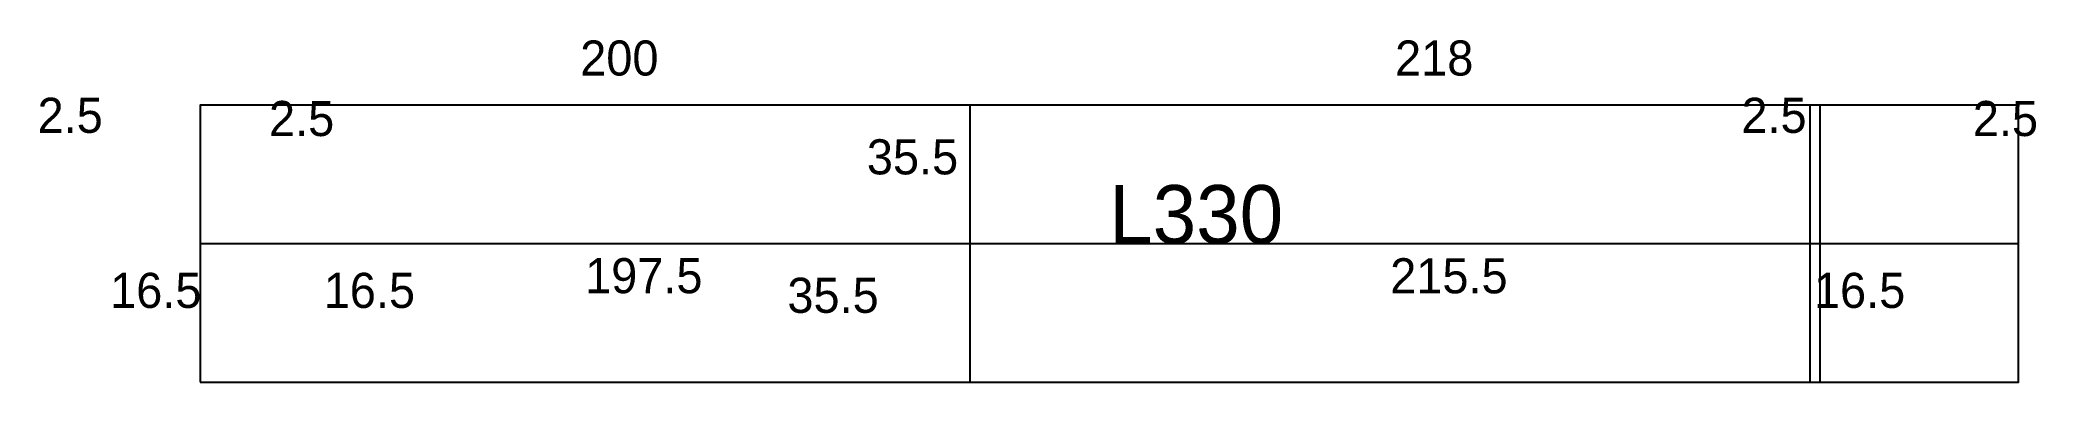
# Model space of a CAD drawing. Extents: x 4439 to 4951, y 1578 to 1666.
import ezdxf

# ---------------------------------------------------------------- set-up
doc = ezdxf.new("R2010")
doc.units = 0
for name, color, linetype in [('3', 3, 'Continuous'), ('4', 4, 'Continuous'), ('Painéis', 200, 'Continuous')]:
    doc.layers.add(name, color=color, linetype=linetype)

msp = doc.modelspace()

# ---------------------------------------------------------------- linework, layer by layer
at = {"layer": '3'}
for p, q in [((4946.93, 1648.94), (4480.57, 1648.94)), ((4480.57, 1648.94), (4480.57, 1577.94)), ((4678.07, 1577.94), (4678.07, 1648.94)), ((4893.57, 1577.94), (4893.57, 1648.94)), ((4896.07, 1577.94), (4896.07, 1648.94)), ((4946.93, 1577.94), (4946.93, 1648.94)), ((4480.57, 1613.44), (4946.93, 1613.44)), ((4480.57, 1577.94), (4946.93, 1577.94))]:
    msp.add_line(p, q, dxfattribs=at)
at = {"layer": '3', "lineweight": 25}
msp.add_lwpolyline([(4480.57, 1577.94), (4946.93, 1577.94), (4946.93, 1648.94), (4480.57, 1648.94)], close=True, dxfattribs=at)
at = {"layer": 'Painéis', "lineweight": 18}
for p, q in [((4678.07, 1577.94), (4678.07, 1648.94)), ((4893.57, 1577.94), (4893.57, 1648.94)), ((4896.07, 1577.94), (4896.07, 1648.94)), ((4480.57, 1613.44), (4946.93, 1613.44))]:
    msp.add_line(p, q, dxfattribs=at)

# ---------------------------------------------------------------- texts
at = {"layer": '4'}
msp.add_text('L330', height=15, dxfattribs=at).set_placement((4713.75, 1613.44))
at = {"layer": 'Painéis'}
for s, p in [('200', (4578.07, 1656.53)), ('218', (4787.07, 1656.53)), ('2.5', (4438.89, 1641.84)), ('2.5', (4498.25, 1641.02)), ('2.5', (4875.89, 1641.84)), ('2.5', (4935.25, 1641.02)), ('35.5', (4651.59, 1631.19)), ('197.5', (4579.32, 1600.72)), ('215.5', (4785.82, 1600.69)), ('16.5', (4457.5, 1596.95)), ('16.5', (4512.28, 1596.95)), ('35.5', (4631.21, 1595.69)), ('16.5', (4894.5, 1596.95))]:
    msp.add_text(s, height=9, dxfattribs=at).set_placement(p)

doc.saveas('drawing.dxf')
